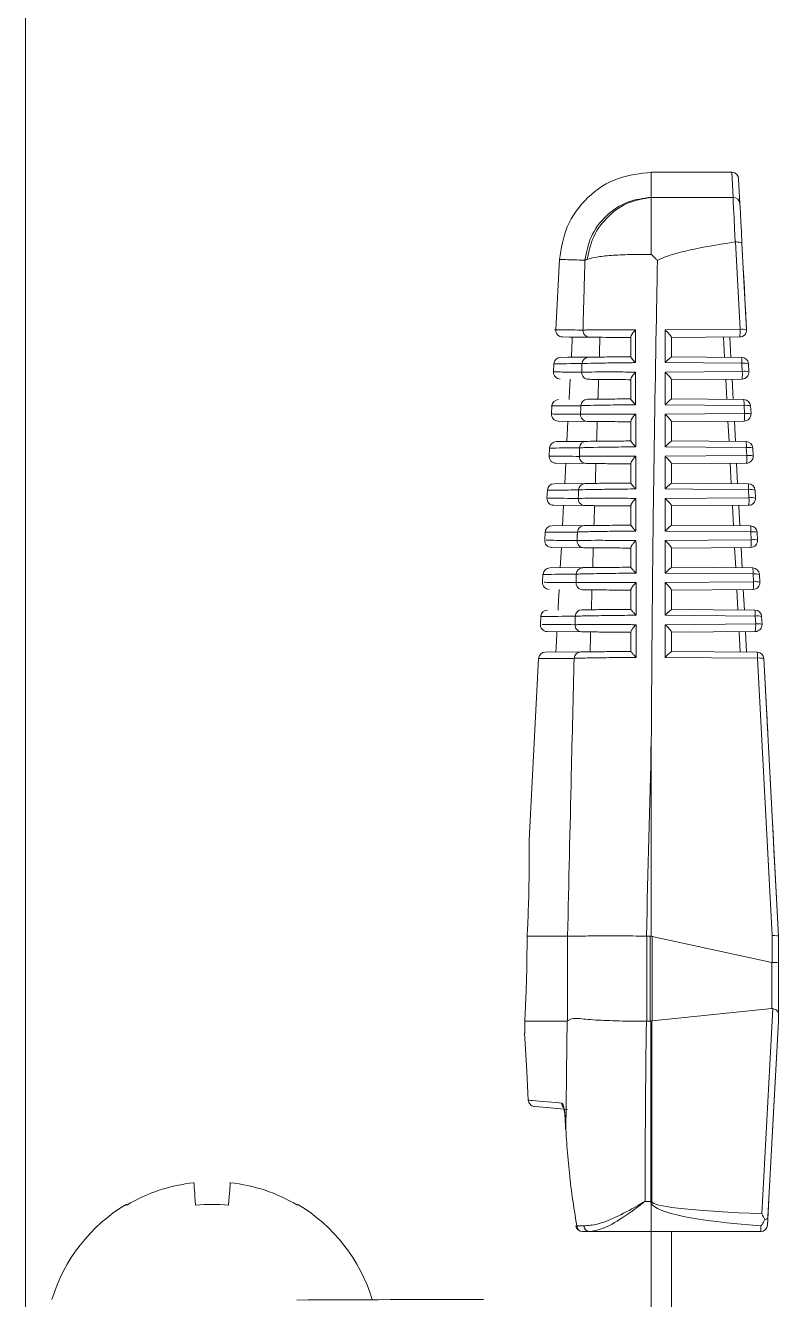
# Model space of a CAD drawing. Extents: x 2 to 136, y 1 to 99.
# Drawn here: x 10.863 to 11.973, y 48.715 to 50.591 of the extents above; entities that cross this region are included whole.
import ezdxf

# ---------------------------------------------------------------- set-up
doc = ezdxf.new("R2010")
doc.units = 0
doc.header["$MEASUREMENT"] = 0
doc.linetypes.add('SLD-Solid', pattern=[0])
doc.layers.add('OBJECT', color=7, linetype='CONTINUOUS')

msp = doc.modelspace()

# ---------------------------------------------------------------- linework, layer by layer
at = {"layer": 'OBJECT', "linetype": 'SLD-Solid', "lineweight": 15}
for p, q in [((10.8633, 53.47), (10.8633, 44.4974)), ((11.9041, 50.375), (11.7851, 50.375)), ((11.7855, 50.3379), (11.906, 50.3379)), ((11.9164, 50.1437), (11.9096, 50.2724)), ((11.9191, 50.27), (11.9258, 50.143)), ((11.6502, 50.247), (11.6448, 50.143)), ((11.9258, 50.143), (11.9241, 50.1746)), ((11.806, 50.1428), (11.9164, 50.1437)), ((11.806, 50.0947), (11.806, 50.1428)), ((11.9159, 50.1325), (11.8155, 50.1316)), ((11.8155, 50.1318), (11.8155, 50.1034)), ((11.8935, 50.1027), (11.8919, 50.1323)), ((11.9013, 50.1324), (11.9029, 50.1026)), ((11.8154, 50.1034), (11.9186, 50.1025)), ((11.6421, 50.093), (11.6415, 50.0811)), ((11.919, 50.0937), (11.806, 50.0947)), ((11.806, 50.0808), (11.9196, 50.0817)), ((11.806, 50.0327), (11.806, 50.0808)), ((11.9196, 50.0817), (11.919, 50.0937)), ((11.9285, 50.093), (11.9291, 50.0811)), ((11.9192, 50.0705), (11.8155, 50.0696)), ((11.8155, 50.0698), (11.8155, 50.0414)), ((11.8968, 50.0407), (11.8952, 50.0703)), ((11.9046, 50.0704), (11.9062, 50.0406)), ((11.8154, 50.0414), (11.9218, 50.0404)), ((11.6389, 50.031), (11.6383, 50.0191)), ((11.9223, 50.0317), (11.806, 50.0327)), ((11.9229, 50.0198), (11.9223, 50.0317)), ((11.9317, 50.031), (11.9324, 50.0191)), ((11.691, 50.0082), (11.6482, 50.0086)), ((11.6627, 50.0086), (11.6611, 49.9784)), ((11.806, 50.0188), (11.9229, 50.0198)), ((11.806, 49.9707), (11.806, 50.0188)), ((11.9225, 50.0086), (11.8155, 50.0076)), ((11.8155, 50.0078), (11.8155, 49.9794)), ((11.9, 49.9786), (11.8985, 50.0083)), ((11.9079, 50.0084), (11.9095, 49.9786)), ((11.6356, 49.969), (11.635, 49.9572)), ((11.9255, 49.9696), (11.806, 49.9707)), ((11.8154, 49.9794), (11.9251, 49.9784)), ((11.9262, 49.9578), (11.9255, 49.9696)), ((11.935, 49.9689), (11.9356, 49.9571)), ((11.6893, 49.9462), (11.6449, 49.9466)), ((11.6595, 49.9466), (11.6579, 49.9163)), ((11.806, 49.9568), (11.9262, 49.9578)), ((11.806, 49.9087), (11.806, 49.9568)), ((11.9257, 49.9466), (11.8155, 49.9456)), ((11.9033, 49.9166), (11.9017, 49.9464)), ((11.9112, 49.9465), (11.9127, 49.9165)), ((11.8155, 49.9458), (11.8155, 49.9174)), ((11.6423, 49.9164), (11.688, 49.9168)), ((11.9288, 49.9076), (11.806, 49.9087)), ((11.8154, 49.9174), (11.9284, 49.9164)), ((11.6324, 49.907), (11.6318, 49.8952)), ((11.806, 49.8948), (11.9294, 49.8958)), ((11.806, 49.8467), (11.806, 49.8948)), ((11.9294, 49.8958), (11.9288, 49.9076)), ((11.9383, 49.9069), (11.9389, 49.8951)), ((11.6876, 49.8842), (11.6417, 49.8846)), ((11.6562, 49.8847), (11.6546, 49.8543)), ((11.929, 49.8846), (11.8155, 49.8836)), ((11.8155, 49.8838), (11.8155, 49.8554)), ((11.9066, 49.8546), (11.905, 49.8844)), ((11.9144, 49.8845), (11.916, 49.8545)), ((11.639, 49.8544), (11.6863, 49.8548)), ((11.8154, 49.8554), (11.9317, 49.8544)), ((11.6292, 49.845), (11.6285, 49.8333)), ((11.9321, 49.8456), (11.806, 49.8467)), ((11.806, 49.8328), (11.9327, 49.8339)), ((11.9327, 49.8339), (11.9321, 49.8456)), ((11.9416, 49.8449), (11.9422, 49.8332)), ((11.686, 49.8222), (11.6384, 49.8226)), ((11.653, 49.8227), (11.6514, 49.7923)), ((11.806, 49.7847), (11.806, 49.8328)), ((11.9323, 49.8226), (11.8155, 49.8216)), ((11.8155, 49.8218), (11.8155, 49.7934)), ((11.9099, 49.7925), (11.9083, 49.8224)), ((11.9177, 49.8225), (11.9193, 49.7925)), ((11.6259, 49.783), (11.6253, 49.7713)), ((11.6358, 49.7923), (11.6847, 49.7928)), ((11.9354, 49.7835), (11.806, 49.7847)), ((11.8154, 49.7934), (11.9349, 49.7923)), ((11.936, 49.7719), (11.9354, 49.7835)), ((11.9448, 49.7829), (11.9454, 49.7712)), ((11.806, 49.7708), (11.936, 49.7719)), ((11.806, 49.7227), (11.806, 49.7708)), ((11.9355, 49.7607), (11.8155, 49.7596)), ((11.8155, 49.7598), (11.8155, 49.7314)), ((11.9131, 49.7305), (11.9116, 49.7605)), ((11.921, 49.7605), (11.9226, 49.7304)), ((11.6227, 49.721), (11.622, 49.7093)), ((11.9386, 49.7215), (11.806, 49.7227)), ((11.8154, 49.7314), (11.9382, 49.7303)), ((11.9393, 49.7099), (11.9386, 49.7215)), ((11.9481, 49.7208), (11.9487, 49.7092)), ((11.806, 49.7088), (11.9393, 49.7099)), ((11.806, 49.6607), (11.806, 49.7088)), ((11.6827, 49.6983), (11.6319, 49.6987)), ((11.9388, 49.6987), (11.8155, 49.6976)), ((11.8155, 49.6978), (11.8155, 49.6694)), ((11.9164, 49.6685), (11.9148, 49.6985)), ((11.9242, 49.6986), (11.9258, 49.6684)), ((11.6293, 49.6683), (11.6815, 49.6687)), ((11.8154, 49.6694), (11.9415, 49.6683)), ((11.6194, 49.659), (11.6054, 49.3914)), ((11.9419, 49.6595), (11.806, 49.6607)), ((11.9635, 49.251), (11.9419, 49.6595)), ((11.9514, 49.6588), (11.973, 49.25)), ((11.9552, 49.5856), (11.9514, 49.6588)), ((11.7855, 49.5386), (11.7855, 49.2501)), ((11.973, 49.25), (11.9676, 49.3511)), ((11.6621, 49.25), (11.6025, 49.25)), ((11.6621, 49.1255), (11.6621, 49.25)), ((11.7783, 49.25), (11.7787, 49.25)), ((11.7839, 49.25), (11.7787, 49.25)), ((11.7787, 49.25), (11.7787, 49.125)), ((11.7839, 49.125), (11.7839, 49.25)), ((11.9632, 49.2115), (11.787, 49.2497)), ((11.787, 49.2497), (11.787, 49.1252)), ((11.9635, 49.2114), (11.9635, 49.251)), ((11.973, 49.25), (11.973, 49.25)), ((11.973, 49.25), (11.973, 49.2108)), ((11.9632, 49.2115), (11.9635, 49.2114)), ((11.9632, 49.1438), (11.9632, 49.2115)), ((11.973, 49.2108), (11.973, 49.1333)), ((11.787, 49.1252), (11.9632, 49.1438)), ((11.9482, 48.8414), (11.9646, 49.1436)), ((11.6615, 49.125), (11.5991, 49.125)), ((11.7787, 49.125), (11.7782, 49.125)), ((11.7787, 49.125), (11.7839, 49.125)), ((11.7847, 49.125), (11.7839, 49.125)), ((11.7847, 48.8595), (11.7847, 49.125)), ((11.787, 49.1252), (11.7863, 49.1251)), ((11.7863, 49.1251), (11.7863, 48.8595)), ((11.973, 49.125), (11.9573, 48.8367)), ((11.9637, 48.9547), (11.973, 49.125)), ((11.973, 49.1333), (11.973, 49.125)), ((11.6584, 48.9839), (11.6593, 48.9658)), ((11.6584, 48.9839), (11.6584, 48.9839)), ((11.7762, 48.8595), (11.7847, 48.8595)), ((11.2641, 48.8541), (11.2648, 48.8551)), ((11.7855, 48.8564), (11.7855, 48.815)), ((11.9467, 48.8151), (11.9471, 48.8234)), ((11.7855, 48.815), (11.6938, 48.815)), ((11.9377, 48.815), (11.7855, 48.815)), ((11.7855, 48.815), (11.7855, 48.6335)), ((11.8155, 48.815), (11.8155, 48.6335))]:
    msp.add_line(p, q, dxfattribs=at)
at = {"layer": 'OBJECT', "linetype": 'SLD-Solid', "lineweight": 15, "flags": 128}
for points in [[(11.906, 50.3379), (11.9046, 50.3657), (11.9041, 50.375)], [(11.9141, 50.3655), (11.9141, 50.3655), (11.9146, 50.3563), (11.916, 50.3286)], [(11.9092, 50.2724), (11.9083, 50.2916), (11.9075, 50.3082), (11.9068, 50.3218), (11.9063, 50.3318), (11.906, 50.3379)], [(11.916, 50.3286), (11.9163, 50.3232), (11.9168, 50.3142), (11.9174, 50.3021), (11.9182, 50.2872), (11.9191, 50.27)], [(11.9212, 50.2297), (11.9214, 50.2268), (11.9226, 50.2038)], [(11.6945, 50.1322), (11.6646, 50.1324), (11.6547, 50.1325)], [(11.652, 50.1025), (11.652, 50.1025), (11.6623, 50.1026), (11.6931, 50.1028)], [(11.6455, 49.9784), (11.6473, 49.9784), (11.6615, 49.9786), (11.6896, 49.9788)], [(11.9574, 49.5455), (11.9573, 49.5462), (11.9572, 49.5484), (11.957, 49.552), (11.9568, 49.5569), (11.9564, 49.5629), (11.9561, 49.5698), (11.9557, 49.5774), (11.9552, 49.5856)], [(11.9676, 49.3511), (11.9662, 49.3773), (11.9649, 49.4024), (11.9637, 49.4256), (11.9626, 49.4459), (11.9617, 49.4625), (11.9611, 49.4748), (11.9607, 49.4824), (11.9606, 49.485)], [(11.5989, 49.1072), (11.6002, 49.0839), (11.602, 49.051), (11.6043, 49.0086)], [(11.6621, 48.9949), (11.6364, 48.9972), (11.6202, 48.9986), (11.6134, 48.9992)], [(11.6579, 48.9888), (11.6582, 48.9868), (11.6583, 48.9839)], [(11.6586, 48.9839), (11.6584, 48.9839), (11.6584, 48.9839)], [(11.6596, 48.9658), (11.6593, 48.9658), (11.6593, 48.9658)], [(11.114, 48.8541), (11.1135, 48.8605), (11.1131, 48.8663), (11.1127, 48.8714), (11.1124, 48.8759), (11.1121, 48.8797), (11.1119, 48.8828), (11.1117, 48.8853), (11.1116, 48.8871)], [(11.1651, 48.8871), (11.165, 48.8853), (11.1648, 48.8828), (11.1646, 48.8797), (11.1643, 48.8759), (11.164, 48.8714), (11.1636, 48.8663), (11.1631, 48.8605), (11.1627, 48.8541)], [(11.9587, 48.8615), (11.9587, 48.8615), (11.9582, 48.8523), (11.9567, 48.8245)], [(11.0119, 48.8551), (11.0119, 48.855), (11.012, 48.8548), (11.0123, 48.8545), (11.0126, 48.8541)], [(11.9573, 48.8367), (11.957, 48.8305), (11.9568, 48.8263), (11.9567, 48.8245)], [(11.9468, 48.8151), (11.9467, 48.8151), (11.9467, 48.8151)]]:
    msp.add_lwpolyline(points, dxfattribs=at)
at = {"layer": 'OBJECT', "linetype": 'SLD-Solid', "lineweight": 15}
for centre, radius, start, end in [((11.9041, 50.365), 0.01, 3.0226, 85.0653), ((11.9061, 50.328), 0.00991, 3.4696, 90.5555), ((11.6548, 50.1425), 0.01, 176.9496, 269.5), ((11.6947, 50.1421), 0.00992, 176.5042, 268.9393), ((11.8619, 50.1402), 0.0545, 351.8652, 3.6824), ((11.9158, 50.1425), 0.01, 270.5, 3.0226), ((11.9196, 50.1236), 0.0204, 72.383, 99.2794), ((11.6521, 50.0925), 0.01, 90.5, 176.6441), ((11.6933, 50.0929), 0.00989, 91.0015, 177.588), ((11.9185, 50.0925), 0.01, 3.0226, 89.5), ((11.8781, 50.0961), 0.041, 356.6868, 8.9977), ((11.6515, 50.0805), 0.01, 176.5294, 269.5), ((11.6929, 50.0801), 0.00992, 176.486, 268.9197), ((11.9223, 50.0736), 0.0204, 72.3829, 99.2789), ((11.8652, 50.0782), 0.0545, 351.8651, 3.6825), ((11.9191, 50.0805), 0.01, 270.5, 3.0226), ((11.9229, 50.0616), 0.0204, 72.3842, 99.2781), ((11.6489, 50.0304), 0.01, 90.5, 176.1269), ((11.6915, 50.0309), 0.00989, 91.02, 177.6086), ((11.9217, 50.0304), 0.01, 3.0226, 89.5), ((11.8813, 50.034), 0.041, 356.6869, 8.9995), ((11.9256, 50.0115), 0.0204, 72.3825, 99.2797), ((11.6483, 50.0186), 0.01, 176.0214, 269.5), ((11.6912, 50.0181), 0.00991, 176.4676, 268.8983), ((11.8685, 50.0163), 0.0545, 351.8651, 3.6825), ((11.9224, 50.0186), 0.01, 270.5, 3.0226), ((11.9262, 49.9996), 0.0204, 72.3836, 99.2785), ((11.6456, 49.9684), 0.01, 90.5, 175.6107), ((11.6898, 49.9689), 0.00989, 91.0385, 177.629), ((11.925, 49.9684), 0.01, 3.0226, 89.5), ((11.8846, 49.972), 0.041, 356.6836, 9.001), ((11.9288, 49.9495), 0.0204, 72.384, 99.2783), ((11.645, 49.9566), 0.01, 175.4975, 269.5), ((11.6895, 49.9561), 0.00991, 176.4491, 268.8771), ((11.8718, 49.9543), 0.0545, 351.8651, 3.6825), ((11.9256, 49.9566), 0.01, 270.5, 3.0226), ((11.9295, 49.9377), 0.0204, 72.3836, 99.2788), ((11.6424, 49.9064), 0.01, 90.5, 175.0953), ((11.6881, 49.9069), 0.00988, 91.0569, 177.6513), ((11.9283, 49.9064), 0.01, 3.0226, 89.5), ((11.8879, 49.91), 0.041, 356.687, 8.9995), ((11.6418, 49.8946), 0.01, 175.0037, 269.5), ((11.6878, 49.8941), 0.00991, 176.4298, 268.8558), ((11.9321, 49.8875), 0.0204, 72.3833, 99.279), ((11.875, 49.8923), 0.0545, 351.8651, 3.6825), ((11.9289, 49.8946), 0.01, 270.5, 3.0226), ((11.9327, 49.8757), 0.0204, 72.3834, 99.2789), ((11.6391, 49.8444), 0.01, 90.5, 174.5807), ((11.6865, 49.8449), 0.00988, 91.0767, 177.6723), ((11.9316, 49.8444), 0.01, 3.0226, 89.5), ((11.8912, 49.8479), 0.041, 356.6836, 9.001), ((11.6385, 49.8326), 0.01, 174.469, 269.5), ((11.9354, 49.8254), 0.0204, 72.3837, 99.2787), ((11.8783, 49.8304), 0.0545, 351.8663, 3.6798), ((11.936, 49.8137), 0.0204, 72.3835, 99.2786), ((11.6862, 49.8321), 0.00991, 176.4111, 268.8339), ((11.9322, 49.8326), 0.01, 270.5, 3.0226), ((11.6359, 49.7823), 0.01, 90.5, 174.0669), ((11.6849, 49.7829), 0.00988, 91.0965, 177.6942), ((11.9348, 49.7823), 0.01, 3.0226, 89.5), ((11.8944, 49.7859), 0.041, 356.6868, 8.9978), ((11.9387, 49.7634), 0.0204, 72.3833, 99.2789), ((11.6353, 49.7707), 0.01, 173.9939, 269.5), ((11.6846, 49.7701), 0.0099, 176.3922, 268.812), ((11.8816, 49.7684), 0.0545, 351.8663, 3.6798), ((11.9355, 49.7707), 0.01, 270.5, 3.0226), ((11.9393, 49.7518), 0.0204, 72.3836, 99.2786), ((11.6326, 49.7203), 0.01, 90.5, 173.5539), ((11.6833, 49.7209), 0.00987, 91.1158, 177.7165), ((11.9381, 49.7203), 0.01, 3.0226, 89.5), ((11.8977, 49.7239), 0.041, 356.687, 8.9994), ((11.9419, 49.7014), 0.0204, 72.3836, 99.2786), ((11.632, 49.7087), 0.01, 173.4435, 269.5), ((11.683, 49.7082), 0.0099, 176.3721, 268.7898), ((11.8848, 49.7064), 0.0545, 351.8663, 3.6798), ((11.9387, 49.7087), 0.01, 270.5, 3.0226), ((11.9425, 49.6898), 0.0204, 72.3836, 99.2786), ((11.6294, 49.6583), 0.01, 90.5, 173.0416), ((11.6817, 49.6589), 0.00987, 91.1348, 177.7401), ((11.9414, 49.6583), 0.01, 3.0226, 89.5), ((11.901, 49.6619), 0.041, 356.6836, 9.001), ((11.9452, 49.6394), 0.0204, 72.3833, 99.2789), ((11.6633, 49.0048), 0.0101, 182.609, 221.1833), ((11.6247, 48.987), 0.0333, 3.2163, 20.1398), ((11.1383, 48.6416), 0.2469, 96.217, 120.603), ((11.1384, 48.6416), 0.2469, 59.3971, 83.783), ((11.7847, 48.9753), 0.1159, 270.0012, 270.7816), ((11.6955, 48.9511), 0.1305, 313.545, 314.5084), ((11.1383, 48.6434), 0.2466, 120.8571, 163.1157), ((11.1383, 48.5458), 0.3092, 85.4885, 94.5115), ((11.1383, 48.6434), 0.2466, 16.8843, 59.1429), ((11.6735, 48.8345), 0.0111, 273.6615, 281.4814), ((11.6841, 48.825), 0.01, 189.2546, 270), ((11.6848, 48.824), 0.00906, 182.8147, 265.6381), ((11.6948, 48.8235), 0.00857, 181.3601, 262.7695), ((11.9467, 48.8251), 0.00999, 269.95, 356.8554), ((11.9467, 48.8251), 0.01, 270.809, 356.8941), ((11.5383, -1.945), 50.66, 90, 90.31102)]:
    msp.add_arc(centre, radius, start, end, dxfattribs=at)
for centre, major_axis, ratio, start_param, end_param in [((14.0752, 50.2199), (2.2897, -0.0147), 0.052015, 2.811677, 3.052791), ((11.8055, 50.1415), (0.00996, -0.00988), 0.087934, 0.08695, 1.605386), ((11.8055, 50.0935), (0.00999, 0.00991), 0.035372, 0.03505, 1.483386), ((11.8055, 50.0795), (0.00996, -0.00988), 0.087934, 0.08695, 1.605386), ((11.8055, 50.0315), (0.00999, 0.00991), 0.035372, 0.03505, 1.483386), ((11.8055, 50.0175), (0.00996, -0.00988), 0.087934, 0.08695, 1.605386), ((11.8055, 49.9695), (0.00999, 0.00991), 0.035372, 0.03505, 1.483386), ((11.8055, 49.9555), (0.00996, -0.00988), 0.087934, 0.08695, 1.605386), ((11.8055, 49.9075), (0.00999, 0.00991), 0.035372, 0.03505, 1.483386), ((11.8055, 49.8935), (0.00996, -0.00988), 0.087934, 0.08695, 1.605386), ((11.8055, 49.8455), (0.00999, 0.00991), 0.035372, 0.03505, 1.483386), ((11.8055, 49.8315), (0.00996, -0.00988), 0.087934, 0.08695, 1.605386), ((11.8055, 49.7835), (0.00999, 0.00991), 0.035372, 0.03505, 1.483386), ((11.8055, 49.7695), (0.00996, -0.00988), 0.087934, 0.08695, 1.605386), ((11.8055, 49.7215), (0.00999, 0.00991), 0.035372, 0.03505, 1.483386), ((11.8055, 49.7075), (0.00996, -0.00988), 0.087934, 0.08695, 1.605386), ((11.8055, 49.6595), (0.00999, 0.00991), 0.035372, 0.03505, 1.483386), ((13.848, 45.2317), (0, 19.0675), 0.111038, 1.342949, 1.358461), ((11.7839, 50.2273), (0, 0.9773), 0.122785, 3.141593, 3.154684), ((11.7839, 50.228), (-0.0064, 0.9787), 0.122438, 3.101128, 3.114217), ((11.963, 49.2497), (0.01, 0.00026), 0.120424, 0.003177, 1.515259), ((11.963, 49.2108), (0.01, 0), 0.061163, 0, 1.518436), ((11.963, 49.1064), (0.0006, 0.0374), 0.267094, 6.175075, 6.315676), ((13.848, 48.7672), (0, 7.8848), 0.262774, 1.525405, 1.559096), ((12.3542, 48.875), (0.5695, 0.0157), 0.101686, 3.138791, 3.191455), ((12.3558, 48.8672), (0.5695, 0.0078), 0.050872, 3.140897, 3.193561), ((12.3558, 48.8672), (0.5695, 0.0078), 0.050872, 3.193561, 3.914226), ((12.3542, 48.875), (0.5695, 0.0157), 0.101686, 3.191455, 3.913119)]:
    msp.add_ellipse(centre, major_axis=major_axis, ratio=ratio, start_param=start_param, end_param=end_param, dxfattribs=at)
for points, knots in [([(11.7855, 50.375), (11.769, 50.3732), (11.7347, 50.3696), (11.69, 50.3401), (11.6583, 50.2971), (11.6528, 50.263), (11.6502, 50.2466)], [0, 0, 0, 0, 0.240773, 0.5, 0.759227, 1, 1, 1, 1]), ([(11.7855, 50.375), (11.7855, 50.3735), (11.7855, 50.3704), (11.7855, 50.3491), (11.7855, 50.3384)], [0, 0, 0, 0, 0.5, 1, 1, 1, 1]), ([(11.7855, 50.3384), (11.7737, 50.3368), (11.7494, 50.3335), (11.7176, 50.3121), (11.6945, 50.2814), (11.6899, 50.2573), (11.6877, 50.2456)], [0, 0, 0, 0, 0.24117, 0.5, 0.75883, 1, 1, 1, 1]), ([(11.7855, 50.3379), (11.7743, 50.3362), (11.7513, 50.3326), (11.721, 50.3115), (11.6985, 50.2817), (11.6935, 50.2583), (11.6911, 50.247)], [0, 0, 0, 0, 0.241561, 0.5, 0.758439, 1, 1, 1, 1]), ([(11.7855, 50.3379), (11.7855, 50.3351), (11.7855, 50.3294), (11.7855, 50.3102), (11.7855, 50.2851), (11.7855, 50.2645), (11.7855, 50.2542)], [0, 0, 0, 0, 0.25, 0.5, 0.75, 1, 1, 1, 1]), ([(11.9096, 50.2724), (11.9107, 50.2724), (11.9129, 50.2724), (11.9158, 50.272), (11.9179, 50.2714), (11.9189, 50.2707), (11.9191, 50.2702), (11.9191, 50.27), (11.9191, 50.27)], [0, 0, 0, 0, 0.219278, 0.438506, 0.659243, 0.882986, 0.985831, 1, 1, 1, 1]), ([(11.6877, 50.2456), (11.6769, 50.2459), (11.655, 50.2465), (11.6518, 50.2466), (11.6502, 50.2466)], [0, 0, 0, 0, 0.496376, 1, 1, 1, 1]), ([(11.7855, 50.2542), (11.7748, 50.2542), (11.7534, 50.2542), (11.7258, 50.2527), (11.7034, 50.2504), (11.6952, 50.2481), (11.6911, 50.247)], [0, 0, 0, 0, 0.25, 0.5, 0.75, 1, 1, 1, 1]), ([(11.7946, 50.2451), (11.7944, 50.2394), (11.7939, 50.211), (11.7917, 50.0916), (11.7877, 49.8618), (11.7863, 49.6547), (11.7855, 49.5386)], [0, 0, 0, 0, 0.024148, 0.120739, 0.507103, 1, 1, 1, 1]), ([(11.9241, 50.1746), (11.9239, 50.1784), (11.9235, 50.1861), (11.9231, 50.1953), (11.9227, 50.2015), (11.9226, 50.2031), (11.9226, 50.2038)], [0, 0, 0, 0, 0.261879, 0.524406, 0.776419, 1, 1, 1, 1]), ([(11.6448, 50.143), (11.6448, 50.143), (11.6397, 50.1431), (11.6527, 50.143), (11.6741, 50.1428), (11.6848, 50.1427)], [0, 0, 0, 0, 0.001446, 0.498454, 1, 1, 1, 1]), ([(11.6848, 50.1427), (11.6864, 50.1427), (11.6912, 50.1429), (11.7089, 50.143), (11.7339, 50.1429), (11.7527, 50.1428), (11.7599, 50.1428), (11.7621, 50.1428)], [0, 0, 0, 0, 0.16173, 0.488574, 0.814943, 0.942319, 1, 1, 1, 1]), ([(11.7555, 50.1328), (11.7556, 50.1335), (11.7558, 50.1348), (11.7578, 50.138), (11.7601, 50.1407), (11.7617, 50.1424), (11.7621, 50.1428), (11.7621, 50.1428)], [0, 0, 0, 0, 0.236919, 0.528791, 0.900006, 0.991344, 1, 1, 1, 1]), ([(11.7621, 50.1428), (11.7621, 50.1362), (11.7622, 50.1202), (11.7622, 50.1041), (11.7623, 50.0947)], [0, 0, 0, 0, 0.412316, 1, 1, 1, 1]), ([(11.7555, 50.1316), (11.7449, 50.1317), (11.7237, 50.1319), (11.703, 50.1321), (11.6971, 50.1321), (11.6945, 50.1322)], [0, 0, 0, 0, 0.357965, 0.715857, 1, 1, 1, 1]), ([(11.6931, 50.1028), (11.6967, 50.1029), (11.7039, 50.1029), (11.7271, 50.1031), (11.7467, 50.1033), (11.7555, 50.1034)], [0, 0, 0, 0, 0.356145, 0.712376, 1, 1, 1, 1]), ([(11.7623, 50.0947), (11.7622, 50.0947), (11.7619, 50.0951), (11.7602, 50.0967), (11.7579, 50.0993), (11.7558, 50.1019), (11.7556, 50.1027), (11.7555, 50.1031)], [0, 0, 0, 0, 0.008288, 0.094552, 0.478399, 0.770553, 1, 1, 1, 1]), ([(11.6834, 50.0934), (11.6821, 50.0933), (11.6758, 50.0933), (11.6532, 50.0931), (11.6372, 50.093), (11.6423, 50.093), (11.6424, 50.093)], [0, 0, 0, 0, 0.046867, 0.234364, 0.98622, 1, 1, 1, 1]), ([(11.6419, 50.0811), (11.6434, 50.081), (11.6466, 50.081), (11.6707, 50.0808), (11.683, 50.0807)], [0, 0, 0, 0, 0.491198, 1, 1, 1, 1]), ([(11.683, 50.0807), (11.6846, 50.0807), (11.6895, 50.0809), (11.7073, 50.081), (11.7328, 50.081), (11.7523, 50.0809), (11.76, 50.0808), (11.7623, 50.0808)], [0, 0, 0, 0, 0.159551, 0.48199, 0.803962, 0.942061, 1, 1, 1, 1]), ([(11.7623, 50.0947), (11.76, 50.0947), (11.7514, 50.0946), (11.7313, 50.0944), (11.7059, 50.094), (11.6893, 50.0936), (11.6848, 50.0934), (11.6834, 50.0934)], [0, 0, 0, 0, 0.057874, 0.218012, 0.538018, 0.858388, 1, 1, 1, 1]), ([(11.7555, 50.0708), (11.7556, 50.0713), (11.7558, 50.0726), (11.7577, 50.0757), (11.7601, 50.0785), (11.7618, 50.0803), (11.7623, 50.0808), (11.7623, 50.0808)], [0, 0, 0, 0, 0.225636, 0.506975, 0.868216, 0.991457, 1, 1, 1, 1]), ([(11.7623, 50.0808), (11.7623, 50.0742), (11.7624, 50.0582), (11.7624, 50.0421), (11.7624, 50.0327)], [0, 0, 0, 0, 0.412357, 1, 1, 1, 1]), ([(11.7555, 50.0696), (11.7448, 50.0697), (11.7233, 50.0699), (11.7018, 50.0701), (11.6956, 50.0701), (11.6927, 50.0702)], [0, 0, 0, 0, 0.352325, 0.704581, 1, 1, 1, 1]), ([(11.6914, 50.0408), (11.695, 50.0408), (11.7023, 50.0409), (11.7259, 50.0411), (11.7462, 50.0413), (11.7555, 50.0414)], [0, 0, 0, 0, 0.350806, 0.701697, 1, 1, 1, 1]), ([(11.7624, 50.0327), (11.7624, 50.0327), (11.762, 50.0332), (11.7602, 50.0349), (11.7578, 50.0375), (11.7558, 50.04), (11.7556, 50.0408), (11.7555, 50.0411)], [0, 0, 0, 0, 0.008197, 0.119704, 0.49372, 0.776726, 1, 1, 1, 1]), ([(11.6816, 50.0313), (11.6804, 50.0313), (11.6739, 50.0313), (11.6509, 50.0311), (11.6341, 50.0309), (11.6393, 50.031), (11.6396, 50.031)], [0, 0, 0, 0, 0.045988, 0.229969, 0.967723, 1, 1, 1, 1]), ([(11.7624, 50.0327), (11.7601, 50.0327), (11.7514, 50.0326), (11.7312, 50.0324), (11.7054, 50.032), (11.688, 50.0316), (11.6832, 50.0314), (11.6816, 50.0313)], [0, 0, 0, 0, 0.058136, 0.216179, 0.531949, 0.848067, 1, 1, 1, 1]), ([(11.639, 50.0191), (11.6404, 50.0191), (11.6432, 50.019), (11.6682, 50.0188), (11.6813, 50.0187)], [0, 0, 0, 0, 0.479306, 1, 1, 1, 1]), ([(11.6813, 50.0187), (11.6829, 50.0188), (11.6879, 50.0189), (11.7058, 50.019), (11.7317, 50.019), (11.7518, 50.0189), (11.7601, 50.0188), (11.7625, 50.0188)], [0, 0, 0, 0, 0.157481, 0.475733, 0.793524, 0.941798, 1, 1, 1, 1]), ([(11.7555, 50.0076), (11.7447, 50.0077), (11.723, 50.0079), (11.7006, 50.0081), (11.6941, 50.0082), (11.691, 50.0082)], [0, 0, 0, 0, 0.347005, 0.693943, 1, 1, 1, 1]), ([(11.7555, 50.0087), (11.7556, 50.0093), (11.7558, 50.0105), (11.7577, 50.0135), (11.7601, 50.0164), (11.7619, 50.0182), (11.7624, 50.0188), (11.7625, 50.0188)], [0, 0, 0, 0, 0.220757, 0.49454, 0.847826, 0.991557, 1, 1, 1, 1]), ([(11.7625, 50.0188), (11.7625, 50.0122), (11.7625, 49.9962), (11.7626, 49.9801), (11.7626, 49.9707)], [0, 0, 0, 0, 0.412394, 1, 1, 1, 1]), ([(11.6799, 49.9693), (11.6786, 49.9693), (11.6721, 49.9693), (11.6486, 49.969), (11.6311, 49.9689), (11.6364, 49.9689), (11.6367, 49.9689)], [0, 0, 0, 0, 0.045141, 0.225735, 0.949898, 1, 1, 1, 1]), ([(11.7626, 49.9707), (11.7602, 49.9707), (11.7515, 49.9706), (11.731, 49.9704), (11.7048, 49.97), (11.6868, 49.9696), (11.6817, 49.9694), (11.6799, 49.9693)], [0, 0, 0, 0, 0.058402, 0.214452, 0.526193, 0.838268, 1, 1, 1, 1]), ([(11.6896, 49.9788), (11.6933, 49.9788), (11.7007, 49.9789), (11.7248, 49.9791), (11.7456, 49.9793), (11.7555, 49.9794)], [0, 0, 0, 0, 0.345761, 0.691605, 1, 1, 1, 1]), ([(11.7626, 49.9707), (11.7626, 49.9707), (11.762, 49.9713), (11.7602, 49.9731), (11.7578, 49.9757), (11.7558, 49.9781), (11.7556, 49.9788), (11.7555, 49.9792)], [0, 0, 0, 0, 0.008115, 0.143847, 0.50824, 0.782553, 1, 1, 1, 1]), ([(11.6362, 49.9571), (11.6374, 49.9571), (11.64, 49.9571), (11.6659, 49.9568), (11.6796, 49.9567)], [0, 0, 0, 0, 0.473185, 1, 1, 1, 1]), ([(11.6796, 49.9567), (11.6813, 49.9568), (11.6863, 49.9569), (11.7043, 49.957), (11.7307, 49.957), (11.7514, 49.9569), (11.7602, 49.9568), (11.7626, 49.9568)], [0, 0, 0, 0, 0.155511, 0.469778, 0.783591, 0.941533, 1, 1, 1, 1]), ([(11.7555, 49.9456), (11.7446, 49.9457), (11.7227, 49.9459), (11.6995, 49.9461), (11.6926, 49.9462), (11.6893, 49.9462)], [0, 0, 0, 0, 0.341979, 0.683892, 1, 1, 1, 1]), ([(11.7555, 49.9466), (11.7556, 49.9472), (11.7558, 49.9484), (11.7577, 49.9513), (11.7601, 49.9542), (11.762, 49.9561), (11.7626, 49.9568), (11.7626, 49.9568)], [0, 0, 0, 0, 0.216116, 0.482661, 0.828143, 0.991662, 1, 1, 1, 1]), ([(11.7626, 49.9568), (11.7626, 49.9502), (11.7627, 49.9342), (11.7627, 49.9181), (11.7627, 49.9087)], [0, 0, 0, 0, 0.41243, 1, 1, 1, 1]), ([(11.7627, 49.9087), (11.7603, 49.9087), (11.7515, 49.9086), (11.7308, 49.9084), (11.7044, 49.908), (11.6855, 49.9076), (11.6802, 49.9074), (11.6783, 49.9073)], [0, 0, 0, 0, 0.058672, 0.212823, 0.520728, 0.828955, 1, 1, 1, 1]), ([(11.688, 49.9168), (11.6917, 49.9168), (11.6991, 49.9169), (11.7237, 49.9171), (11.7451, 49.9173), (11.7555, 49.9174)], [0, 0, 0, 0, 0.340986, 0.682055, 1, 1, 1, 1]), ([(11.7627, 49.9087), (11.7627, 49.9087), (11.7621, 49.9093), (11.7602, 49.9112), (11.7577, 49.9138), (11.7558, 49.9162), (11.7556, 49.9169), (11.7555, 49.9172)], [0, 0, 0, 0, 0.008035, 0.167032, 0.522012, 0.788055, 1, 1, 1, 1]), ([(11.6783, 49.9073), (11.6769, 49.9073), (11.6703, 49.9072), (11.6463, 49.907), (11.628, 49.9069), (11.6334, 49.9069), (11.6338, 49.9069)], [0, 0, 0, 0, 0.044325, 0.221651, 0.93271, 1, 1, 1, 1]), ([(11.6333, 49.8951), (11.6343, 49.8951), (11.6366, 49.8951), (11.6634, 49.8949), (11.6779, 49.8947)], [0, 0, 0, 0, 0.461446, 1, 1, 1, 1]), ([(11.6779, 49.8947), (11.6796, 49.8948), (11.6847, 49.8949), (11.7028, 49.895), (11.7296, 49.895), (11.7509, 49.8949), (11.7603, 49.8948), (11.7628, 49.8948)], [0, 0, 0, 0, 0.153634, 0.464105, 0.774128, 0.941265, 1, 1, 1, 1]), ([(11.7555, 49.8846), (11.7556, 49.8851), (11.7558, 49.8863), (11.7576, 49.8891), (11.7601, 49.8921), (11.762, 49.894), (11.7627, 49.8948), (11.7628, 49.8948)], [0, 0, 0, 0, 0.211697, 0.471304, 0.809147, 0.991755, 1, 1, 1, 1]), ([(11.7628, 49.8948), (11.7628, 49.8882), (11.7628, 49.8721), (11.7629, 49.8561), (11.7629, 49.8467)], [0, 0, 0, 0, 0.412465, 1, 1, 1, 1]), ([(11.7555, 49.8836), (11.7445, 49.8837), (11.7224, 49.8839), (11.6983, 49.8841), (11.6911, 49.8842), (11.6876, 49.8842)], [0, 0, 0, 0, 0.337221, 0.67438, 1, 1, 1, 1]), ([(11.6863, 49.8548), (11.6901, 49.8548), (11.6976, 49.8549), (11.7226, 49.8551), (11.7446, 49.8553), (11.7555, 49.8554)], [0, 0, 0, 0, 0.336462, 0.673003, 1, 1, 1, 1]), ([(11.7629, 49.8467), (11.7629, 49.8467), (11.7622, 49.8474), (11.7602, 49.8494), (11.7577, 49.852), (11.7558, 49.8543), (11.7556, 49.8549), (11.7555, 49.8552)], [0, 0, 0, 0, 0.007962, 0.18928, 0.535069, 0.793252, 1, 1, 1, 1]), ([(11.6766, 49.8453), (11.6753, 49.8453), (11.6685, 49.8452), (11.644, 49.845), (11.625, 49.8448), (11.6304, 49.8449), (11.631, 49.8449)], [0, 0, 0, 0, 0.043537, 0.217711, 0.916125, 1, 1, 1, 1]), ([(11.7629, 49.8467), (11.7604, 49.8467), (11.7515, 49.8466), (11.7307, 49.8464), (11.7039, 49.846), (11.6843, 49.8456), (11.6787, 49.8454), (11.6766, 49.8453)], [0, 0, 0, 0, 0.058944, 0.211285, 0.515535, 0.820093, 1, 1, 1, 1]), ([(11.6304, 49.8332), (11.6314, 49.8331), (11.6333, 49.8331), (11.6612, 49.8329), (11.6763, 49.8328)], [0, 0, 0, 0, 0.456429, 1, 1, 1, 1]), ([(11.6763, 49.8328), (11.678, 49.8328), (11.6832, 49.8329), (11.7013, 49.8331), (11.7286, 49.833), (11.7505, 49.8329), (11.7604, 49.8328), (11.7629, 49.8328)], [0, 0, 0, 0, 0.151845, 0.458696, 0.765104, 0.940995, 1, 1, 1, 1]), ([(11.7555, 49.8216), (11.7444, 49.8217), (11.7222, 49.8219), (11.6972, 49.8221), (11.6897, 49.8222), (11.686, 49.8222)], [0, 0, 0, 0, 0.332714, 0.665366, 1, 1, 1, 1]), ([(11.7555, 49.8225), (11.7556, 49.823), (11.7558, 49.8241), (11.7576, 49.8269), (11.7601, 49.8299), (11.7621, 49.832), (11.7629, 49.8328), (11.7629, 49.8328)], [0, 0, 0, 0, 0.207488, 0.460443, 0.790808, 0.991848, 1, 1, 1, 1]), ([(11.7629, 49.8328), (11.763, 49.8262), (11.763, 49.8101), (11.763, 49.7941), (11.7631, 49.7847)], [0, 0, 0, 0, 0.412497, 1, 1, 1, 1]), ([(11.675, 49.7833), (11.6736, 49.7833), (11.6667, 49.7832), (11.6418, 49.783), (11.622, 49.7828), (11.6274, 49.7829), (11.6281, 49.7829)], [0, 0, 0, 0, 0.042776, 0.213907, 0.900112, 1, 1, 1, 1]), ([(11.7631, 49.7847), (11.7605, 49.7847), (11.7515, 49.7846), (11.7305, 49.7844), (11.7034, 49.784), (11.6831, 49.7836), (11.6773, 49.7834), (11.675, 49.7833)], [0, 0, 0, 0, 0.059218, 0.209831, 0.510594, 0.811652, 1, 1, 1, 1]), ([(11.6847, 49.7928), (11.6885, 49.7928), (11.6961, 49.7929), (11.7215, 49.7931), (11.7441, 49.7933), (11.7555, 49.7934)], [0, 0, 0, 0, 0.332168, 0.664414, 1, 1, 1, 1]), ([(11.7631, 49.7847), (11.763, 49.7847), (11.7622, 49.7855), (11.7602, 49.7875), (11.7576, 49.7902), (11.7558, 49.7924), (11.7556, 49.793), (11.7555, 49.7932)], [0, 0, 0, 0, 0.007881, 0.210618, 0.547453, 0.798166, 1, 1, 1, 1]), ([(11.6276, 49.7712), (11.6283, 49.7712), (11.6299, 49.7712), (11.6587, 49.7709), (11.6747, 49.7708)], [0, 0, 0, 0, 0.444733, 1, 1, 1, 1]), ([(11.6747, 49.7708), (11.6764, 49.7708), (11.6816, 49.771), (11.6999, 49.7711), (11.7276, 49.771), (11.7501, 49.7709), (11.7605, 49.7708), (11.7631, 49.7708)], [0, 0, 0, 0, 0.150136, 0.453531, 0.756488, 0.940721, 1, 1, 1, 1]), ([(11.7555, 49.7596), (11.7443, 49.7597), (11.7219, 49.7599), (11.6962, 49.7601), (11.6883, 49.7602), (11.6843, 49.7602)], [0, 0, 0, 0, 0.328436, 0.656814, 1, 1, 1, 1]), ([(11.7555, 49.7604), (11.7556, 49.7609), (11.7558, 49.762), (11.7576, 49.7648), (11.7601, 49.7678), (11.7622, 49.7699), (11.7631, 49.7708), (11.7631, 49.7708)], [0, 0, 0, 0, 0.203477, 0.450057, 0.773104, 0.991943, 1, 1, 1, 1]), ([(11.7631, 49.7708), (11.7631, 49.7642), (11.7631, 49.7481), (11.7632, 49.7321), (11.7632, 49.7227)], [0, 0, 0, 0, 0.412528, 1, 1, 1, 1]), ([(11.6734, 49.7213), (11.672, 49.7213), (11.665, 49.7212), (11.6395, 49.721), (11.6189, 49.7208), (11.6244, 49.7208), (11.6253, 49.7208)], [0, 0, 0, 0, 0.042041, 0.210232, 0.884641, 1, 1, 1, 1]), ([(11.7632, 49.7227), (11.7606, 49.7227), (11.7515, 49.7226), (11.7304, 49.7224), (11.703, 49.722), (11.682, 49.7216), (11.6758, 49.7214), (11.6734, 49.7213)], [0, 0, 0, 0, 0.059496, 0.208459, 0.505892, 0.803608, 1, 1, 1, 1]), ([(11.6831, 49.7307), (11.6869, 49.7308), (11.6946, 49.7308), (11.7204, 49.7311), (11.7436, 49.7313), (11.7555, 49.7314)], [0, 0, 0, 0, 0.328088, 0.656253, 1, 1, 1, 1]), ([(11.7632, 49.7227), (11.7632, 49.7227), (11.7623, 49.7236), (11.7602, 49.7257), (11.7576, 49.7283), (11.7558, 49.7305), (11.7556, 49.731), (11.7555, 49.7313)], [0, 0, 0, 0, 0.007811, 0.231083, 0.559206, 0.802812, 1, 1, 1, 1]), ([(11.6247, 49.7092), (11.6253, 49.7092), (11.6267, 49.7092), (11.6564, 49.7089), (11.6731, 49.7088)], [0, 0, 0, 0, 0.440803, 1, 1, 1, 1]), ([(11.6731, 49.7088), (11.6748, 49.7088), (11.6801, 49.709), (11.6985, 49.7091), (11.7266, 49.709), (11.7496, 49.7089), (11.7606, 49.7088), (11.7632, 49.7088)], [0, 0, 0, 0, 0.148503, 0.448595, 0.748256, 0.940444, 1, 1, 1, 1]), ([(11.7555, 49.6984), (11.7556, 49.6988), (11.7558, 49.6998), (11.7573, 49.7022), (11.7598, 49.7053), (11.762, 49.7076), (11.7632, 49.7088), (11.7632, 49.7088)], [0, 0, 0, 0, 0.199296, 0.397084, 0.700899, 0.99202, 1, 1, 1, 1]), ([(11.7632, 49.7088), (11.7633, 49.7022), (11.7633, 49.6861), (11.7633, 49.6701), (11.7634, 49.6607)], [0, 0, 0, 0, 0.412557, 1, 1, 1, 1]), ([(11.7555, 49.6976), (11.7442, 49.6977), (11.7217, 49.6979), (11.6951, 49.6982), (11.687, 49.6982), (11.6827, 49.6983)], [0, 0, 0, 0, 0.324373, 0.648689, 1, 1, 1, 1]), ([(11.6815, 49.6687), (11.6854, 49.6688), (11.6931, 49.6688), (11.7193, 49.6691), (11.7431, 49.6693), (11.7555, 49.6694)], [0, 0, 0, 0, 0.324207, 0.648491, 1, 1, 1, 1]), ([(11.7634, 49.6607), (11.7633, 49.6607), (11.7623, 49.6617), (11.7602, 49.6638), (11.7576, 49.6665), (11.7558, 49.6685), (11.7556, 49.6691), (11.7555, 49.6693)], [0, 0, 0, 0, 0.007744, 0.250696, 0.570356, 0.807208, 1, 1, 1, 1]), ([(11.6718, 49.6593), (11.6704, 49.6592), (11.6633, 49.6592), (11.6374, 49.659), (11.6159, 49.6588), (11.6215, 49.6588), (11.6224, 49.6588)], [0, 0, 0, 0, 0.041331, 0.206679, 0.869686, 1, 1, 1, 1]), ([(11.6621, 49.25), (11.6639, 49.3293), (11.667, 49.4657), (11.6704, 49.6022), (11.6718, 49.6593)], [0, 0, 0, 0, 0.581449, 1, 1, 1, 1]), ([(11.7634, 49.6607), (11.7607, 49.6607), (11.7516, 49.6606), (11.7302, 49.6604), (11.7026, 49.66), (11.6809, 49.6596), (11.6744, 49.6594), (11.6718, 49.6593)], [0, 0, 0, 0, 0.059775, 0.207161, 0.501412, 0.795934, 1, 1, 1, 1]), ([(11.6055, 49.3914), (11.6055, 49.3919), (11.6055, 49.394), (11.6056, 49.3809), (11.6057, 49.3535), (11.6051, 49.3133), (11.6039, 49.2767), (11.6028, 49.2554), (11.6025, 49.25)], [0, 0, 0, 0, 0.069411, 0.284852, 0.500141, 0.714748, 0.928343, 1, 1, 1, 1]), ([(11.6025, 49.25), (11.6024, 49.234), (11.6022, 49.202), (11.6008, 49.1595), (11.5996, 49.1358), (11.5991, 49.1265), (11.599, 49.1252)], [0, 0, 0, 0, 0.315568, 0.631102, 0.947588, 1, 1, 1, 1]), ([(11.7783, 49.25), (11.7648, 49.2503), (11.7379, 49.2508), (11.7022, 49.2507), (11.6748, 49.2499), (11.6663, 49.25), (11.6621, 49.25)], [0, 0, 0, 0, 0.253584, 0.507165, 0.760848, 1, 1, 1, 1]), ([(11.973, 49.1333), (11.9729, 49.1348), (11.9729, 49.1374), (11.9717, 49.1399), (11.9696, 49.1415), (11.9671, 49.1426), (11.9653, 49.1433), (11.9646, 49.1436)], [0, 0, 0, 0, 0.281503, 0.477148, 0.672462, 0.878461, 1, 1, 1, 1]), ([(11.5991, 49.125), (11.599, 49.1183), (11.599, 49.1098), (11.5989, 49.1076), (11.5989, 49.1072)], [0, 0, 0, 0, 0.791837, 1, 1, 1, 1]), ([(11.599, 49.1252), (11.599, 49.1252), (11.5991, 49.1251), (11.5991, 49.125), (11.5991, 49.125), (11.5991, 49.125), (11.5991, 49.125)], [0, 0, 0, 0, 0.159853, 0.363916, 0.750553, 1, 1, 1, 1]), ([(11.7782, 49.125), (11.773, 49.1249), (11.7544, 49.1247), (11.7234, 49.1256), (11.6913, 49.1271), (11.6708, 49.1302), (11.6646, 49.1268), (11.6621, 49.1255)], [0, 0, 0, 0, 0.097508, 0.351331, 0.599304, 0.843154, 1, 1, 1, 1]), ([(11.6043, 49.0086), (11.6044, 49.0086), (11.605, 49.0086), (11.6105, 49.0081), (11.6341, 49.006), (11.6532, 49.0044)], [0, 0, 0, 0, 0.045653, 0.228294, 1, 1, 1, 1]), ([(11.6043, 49.0086), (11.6045, 49.0075), (11.6048, 49.0053), (11.6067, 49.0024), (11.6093, 49.0003), (11.6117, 48.9994), (11.613, 48.9993), (11.6134, 48.9992)], [0, 0, 0, 0, 0.235914, 0.471834, 0.707753, 0.925409, 1, 1, 1, 1]), ([(11.6532, 49.0044), (11.6537, 49.0041), (11.6547, 49.0036), (11.6562, 48.9999), (11.6575, 48.9945), (11.6583, 48.9888), (11.6585, 48.9852), (11.6586, 48.9839)], [0, 0, 0, 0, 0.219063, 0.43802, 0.659217, 0.879998, 1, 1, 1, 1]), ([(11.6596, 48.9658), (11.66, 48.9591), (11.6621, 48.9259), (11.6668, 48.8783), (11.6734, 48.8378), (11.6757, 48.8236)], [0, 0, 0, 0, 0.139683, 0.698663, 1, 1, 1, 1]), ([(11.6863, 48.8233), (11.6927, 48.8239), (11.709, 48.8254), (11.7391, 48.8386), (11.7631, 48.8517), (11.7751, 48.8588), (11.7761, 48.8594), (11.7762, 48.8595)], [0, 0, 0, 0, 0.244744, 0.626729, 0.967928, 0.996144, 1, 1, 1, 1]), ([(11.7762, 48.8595), (11.7761, 48.8594), (11.7751, 48.8586), (11.7717, 48.856), (11.7606, 48.8475), (11.7402, 48.8332), (11.7148, 48.8183), (11.7001, 48.816), (11.6938, 48.815)], [0, 0, 0, 0, 0.003659, 0.034965, 0.112488, 0.381452, 0.732442, 1, 1, 1, 1]), ([(11.9482, 48.8414), (11.9483, 48.8414), (11.9499, 48.8383), (11.9514, 48.8354), (11.9529, 48.8326)], [0, 0, 0, 0, 0.019972, 1, 1, 1, 1]), ([(11.9529, 48.8326), (11.9516, 48.8301), (11.9497, 48.8266), (11.9477, 48.8241), (11.9471, 48.8234), (11.9471, 48.8234)], [0, 0, 0, 0, 0.696362, 0.978815, 1, 1, 1, 1]), ([(11.9573, 48.8367), (11.9573, 48.8367), (11.9573, 48.8364), (11.9571, 48.8354), (11.956, 48.834), (11.9543, 48.8331), (11.9532, 48.8327), (11.9529, 48.8326)], [0, 0, 0, 0, 0.017184, 0.202292, 0.556604, 0.898384, 1, 1, 1, 1])]:
    msp.add_open_spline(points, degree=3, knots=knots, dxfattribs=at)
for points in [[(11.7855, 50.3384), (11.7855, 50.3379)], [(11.9096, 50.2724), (11.9092, 50.2724)], [(11.6911, 50.247), (11.6877, 50.2456)], [(11.7855, 50.2542), (11.7946, 50.2451)], [(11.6848, 50.1427), (11.6877, 50.2456)], [(11.6692, 50.1324), (11.6677, 50.1026)], [(11.7089, 50.103), (11.7098, 50.132)], [(11.7555, 50.1031), (11.7555, 50.1328)], [(11.683, 50.0807), (11.6834, 50.0934)], [(11.666, 50.0704), (11.6644, 50.0406)], [(11.7069, 50.0409), (11.7078, 50.07)], [(11.7555, 50.0411), (11.7555, 50.0708)], [(11.6813, 50.0187), (11.6816, 50.0313)], [(11.7049, 49.9789), (11.7059, 50.0081)], [(11.7555, 49.9792), (11.7555, 50.0087)], [(11.6796, 49.9567), (11.6799, 49.9693)], [(11.703, 49.9169), (11.7039, 49.9461)], [(11.7555, 49.9172), (11.7555, 49.9466)], [(11.6779, 49.8947), (11.6783, 49.9073)], [(11.701, 49.8549), (11.7019, 49.8841)], [(11.7555, 49.8552), (11.7555, 49.8846)], [(11.6763, 49.8328), (11.6766, 49.8453)], [(11.6991, 49.7929), (11.7, 49.8221)], [(11.7555, 49.7932), (11.7555, 49.8225)], [(11.6747, 49.7708), (11.675, 49.7833)], [(11.6497, 49.7605), (11.6481, 49.7304)], [(11.6972, 49.7309), (11.6981, 49.7601)], [(11.7555, 49.7313), (11.7555, 49.7604)], [(11.6731, 49.7088), (11.6734, 49.7213)], [(11.6465, 49.6986), (11.6449, 49.6684)], [(11.6953, 49.6688), (11.6962, 49.6981)], [(11.7555, 49.6693), (11.7555, 49.6984)], [(11.6621, 49.25), (11.6621, 49.25)], [(11.6596, 48.9658), (11.6615, 49.125)], [(11.6615, 49.125), (11.6621, 49.1255)], [(11.7847, 49.125), (11.7863, 49.1251)], [(11.5989, 49.1072), (11.5989, 49.1072)], [(11.6043, 49.0086), (11.6043, 49.0086)], [(11.6586, 48.9839), (11.6596, 48.9658)], [(11.6757, 48.8236), (11.6863, 48.8233)], [(11.6938, 48.815), (11.6841, 48.815)], [(11.9377, 48.815), (11.9467, 48.8151)]]:
    msp.add_open_spline(points, degree=1, dxfattribs=at)

doc.saveas('drawing.dxf')
